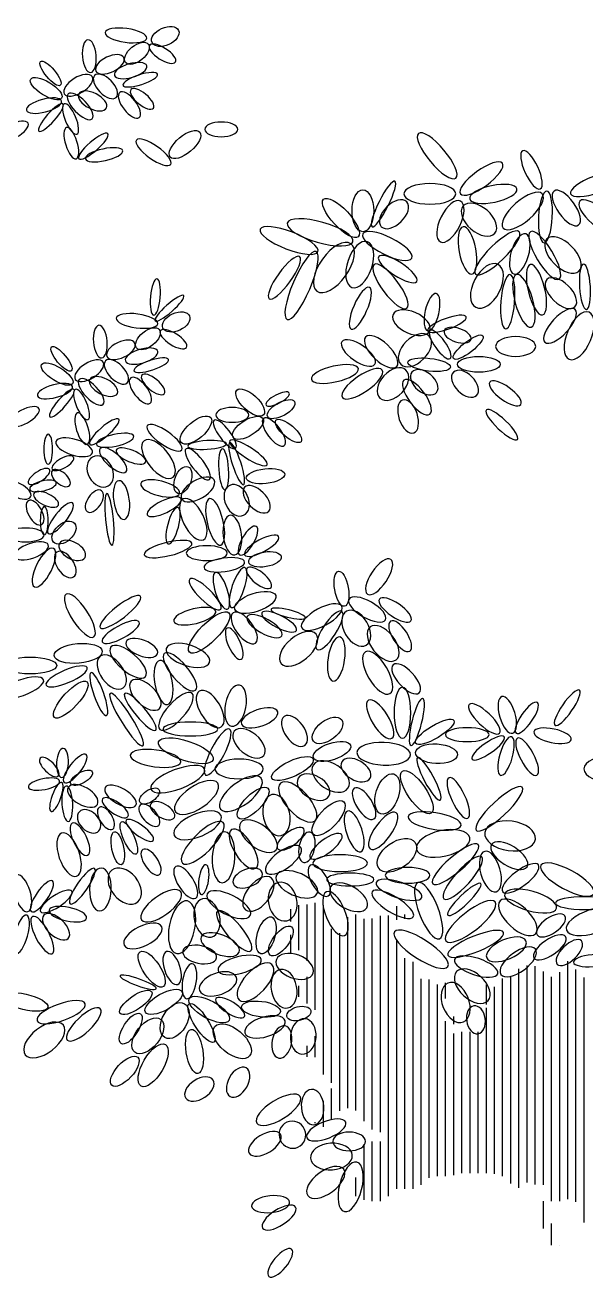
# Model space of a CAD drawing. Header units: millimetres. Extents: x 485872 to 486142, y -52344 to -52207.
# Drawn here: x 486127.599 to 486128.889, y -52337.074 to -52334.19 of the extents above; entities that cross this region are included whole.
import ezdxf

# ---------------------------------------------------------------- set-up
doc = ezdxf.new("R2010")
doc.units = ezdxf.units.MM
doc.header["$LTSCALE"] = 15

# ---------------------------------------------------------------- blocks, each defined once
blk = doc.blocks.new('m4')
at = {"color": 116}
for p, q in [((1152959.275128423, 193826.0937517751), (1152959.275128423, 193828.4165380252)), ((1152960.837628423, 193820.567161775), (1152960.837628423, 193829.1717480252)), ((1152962.400128423, 193818.5246742751), (1152962.400128423, 193829.3240230251)), ((1152963.962628423, 193809.109369275), (1152963.962628423, 193829.6644817751)), ((1152965.525128423, 193796.711334275), (1152965.525128423, 193829.2179405251)), ((1152979.587628423, 193826.4158455252), (1152979.587628423, 193829.0008467751)), ((1152970.212628423, 193790.2597405251), (1152970.212628423, 193826.8848680251)), ((1152971.775128423, 193789.859359275), (1152971.775128423, 193827.3926942751)), ((1152973.337628423, 193787.8011817751), (1152973.337628423, 193826.6106155251)), ((1152981.150128423, 193826.6106155251), (1152981.150128423, 193827.4383467751)), ((1152959.275128423, 193820.0463292751), (1152959.275128423, 193823.5156342751)), ((1152967.087628423, 193795.1488342751), (1152967.087628423, 193824.6455692752)), ((1152968.650128423, 193789.8058905252), (1152968.650128423, 193823.8295030251)), ((1152960.837628423, 193811.6323955252), (1152960.837628423, 193813.7557542752)), ((1152962.400128423, 193810.366359275), (1152962.400128423, 193815.4605230251)), ((1152987.400128423, 193808.5648917751), (1152987.400128423, 193813.9691580251)), ((1152988.962628423, 193811.3223392751), (1152988.962628423, 193814.332210525)), ((1152996.775128423, 193810.133468025), (1152996.775128423, 193813.9691580251)), ((1152990.525128423, 193806.3840280251), (1152990.525128423, 193807.829785525)), ((1152963.962628423, 193800.0797567751), (1152963.962628423, 193804.102575525)), ((1152962.400128423, 193800.123750525), (1152962.400128423, 193802.2170905252)), ((1152967.087628423, 193788.2433905252), (1152967.087628423, 193794.0417067752)), ((1152963.962628423, 193787.4382980252), (1152963.962628423, 193787.6142767751))]:
    blk.add_line(p, q, dxfattribs=at)
at = {"color": 99}
for p, q in [((1152974.900128423, 193786.229691775), (1152974.900128423, 193826.6592692751)), ((1152976.462628423, 193785.7088580251), (1152976.462628423, 193827.1801017751)), ((1152978.025128423, 193773.4096292751), (1152978.025128423, 193827.212590525)), ((1152979.587628423, 193774.8408342752), (1152979.587628423, 193822.379130525)), ((1152981.150128423, 193774.8408342752), (1152981.150128423, 193819.010708025)), ((1152982.712628423, 193774.8408342752), (1152982.712628423, 193818.3393705251)), ((1153012.400128423, 193772.8148142751), (1153012.400128423, 193818.4613930251)), ((1153001.462628423, 193775.8231892751), (1153001.462628423, 193815.5054980251)), ((1153003.025128423, 193775.0487692751), (1153003.025128423, 193816.9790280251)), ((1153004.587628423, 193776.0209592751), (1153004.587628423, 193817.652475525)), ((1153006.150128423, 193775.6745667751), (1153006.150128423, 193817.518801775)), ((1153007.712628423, 193775.592930525), (1153007.712628423, 193816.4771355251)), ((1153010.837628423, 193772.4329380252), (1153010.837628423, 193816.3420617751)), ((1153013.962628423, 193772.3528017751), (1153013.962628423, 193816.8988930251)), ((1152984.275128423, 193775.5778542751), (1152984.275128423, 193815.0624780252)), ((1152985.837628423, 193776.9300567751), (1152985.837628423, 193814.9251830251)), ((1152998.337628423, 193777.6735955251), (1152998.337628423, 193813.532353025)), ((1152999.900128423, 193777.282970525), (1152999.900128423, 193815.1731055252)), ((1153009.275128423, 193772.4329380252), (1153009.275128423, 193815.4354692752)), ((1153015.525128423, 193768.3824055251), (1153015.525128423, 193815.3363930251)), ((1152987.400128423, 193777.248731775), (1152987.400128423, 193808.546889275)), ((1152996.775128423, 193777.8507055251), (1152996.775128423, 193809.5032517751)), ((1152988.962628423, 193777.248731775), (1152988.962628423, 193806.9843892751)), ((1152990.525128423, 193777.4291330252), (1152990.525128423, 193804.5781055251)), ((1152992.087628423, 193777.8197580252), (1152992.087628423, 193804.9395442751)), ((1152993.650128423, 193777.8507055251), (1152993.650128423, 193804.9395442751)), ((1152995.212628423, 193777.8507055251), (1152995.212628423, 193804.9395442751)), ((1152965.525128423, 193786.6808905252), (1152965.525128423, 193791.6979567752)), ((1152973.337628423, 193772.7044605251), (1152973.337628423, 193783.3982680251)), ((1152974.900128423, 193772.4329380252), (1152974.900128423, 193783.8704480251)), ((1152976.462628423, 193772.4329380252), (1152976.462628423, 193783.8704480251)), ((1152971.775128423, 193773.415675525), (1152971.775128423, 193776.993989275)), ((1153007.712628423, 193767.240353025), (1153007.712628423, 193772.4344242752)), ((1153009.275128423, 193764.005299275), (1153009.275128423, 193768.1958042751)), ((1153010.837628423, 193764.005299275), (1153010.837628423, 193764.040291775))]:
    blk.add_line(p, q, dxfattribs=at)
at = {"color": 116, "extrusion": (0, 0, -1)}
for centre, major_axis, ratio in [((1152927.67641263, 193995.9184446925), (-3.979356312909344, 0.5379032069454726), 0.3291179381132687), ((1152920.641564359, 193991.9468637277), (-0.2632608341796026, 3.131555992076872), 0.4205395323788733), ((1152924.591767339, 193990.3745508176), (2.67508839570597, 1.285691831967609), 0.5088881732001505), ((1152928.558366459, 193989.1742908963), (3.100200015656264, 0.9060856607074078), 0.409173638533688), ((1152918.518932503, 193986.3640111986), (2.673374810298922, 1.65197346286497), 0.4806165692118639), ((1152930.42379891, 193987.4308518203), (3.321371216448596, 1.077506584641565), 0.2703469425186978), ((1152917.196513876, 193975.2686145035), (-0.9257138171864951, 3.003165517804808), 0.3604624955382141), ((1152921.400924438, 193974.6642001013), (2.772770494915828, 2.398751115627869), 0.2574732604204292), ((1152923.476487298, 193973.0404826941), (3.583515854964813, 0.7750337084264385), 0.308967865443039), ((1152995.834468887, 193968.4802918324), (4.020202963883753, 2.931965057374463), 0.3225189486426288), ((1153005.4333067, 193970.1505575444), (-1.685242972555002, 3.644800769403579), 0.3291179381132392), ((1153017.853283366, 193967.3540058781), (4.916574942981311, 1.805679103068358), 0.3063930038662146), ((1152998.114047422, 193965.5360561387), (4.529037748735043, 0.9451593635445831), 0.3468599752755983), ((1152964.898434887, 193958.1684493209), (-6.299314785559438, 1.784095045728851), 0.3027884666394665), ((1152958.960510812, 193956.6176277121), (-5.533708860681752, 2.148132186875165), 0.2862495792416417), ((1153015.684593354, 193947.7458978712), (-0.2876750690990649, 4.355234846174683), 0.2379051673174602), ((1152933.306614764, 193945.7747744632), (0.3063363417764407, 3.478316437995285), 0.2703469425221157), ((1152936.002653249, 193943.6277403846), (2.749412325848435, 2.425488609619957), 0.2059784200762149), ((1152929.77981211, 193941.1930524821), (-3.979356312909344, 0.5379032069454726), 0.3291179381132687), ((1152922.744963839, 193937.2214715172), (-0.2632608341796026, 3.131555992076872), 0.4205395323788733), ((1152926.695166819, 193935.6491586072), (2.67508839570597, 1.285691831967609), 0.5088881732001505), ((1152930.661765938, 193934.4488986859), (3.100200015656264, 0.9060856607074078), 0.409173638533688), ((1152920.622331983, 193931.6386189879), (2.673374810298922, 1.65197346286497), 0.4806165692118639), ((1152932.527198389, 193932.7054596096), (3.321371216448596, 1.077506584641565), 0.2703469425186978), ((1152956.761300069, 193926.2189459565), (2.227514146736219, 1.156226681403481), 0.3291179098096819), ((1152919.299913355, 193920.5432222929), (-0.9257138171864951, 3.003165517804808), 0.3604624955382141), ((1152923.504323918, 193919.9388078907), (2.772770494915828, 2.398751115627869), 0.2574732604204292), ((1152912.763207173, 193916.5910556195), (-5.2086e-12, 2.880718844320654), 0.29492377777023), ((1152917.734500457, 193916.9810562011), (-3.502980465862218, 1.082308176084483), 0.4119570754808967), ((1152925.579886778, 193918.3150904835), (3.583515854964813, 0.7750337084264385), 0.308967865443039), ((1152943.217425529, 193917.4206025492), (3.70333960597806, 0.2224857740980712), 0.2226385680397475), ((1152991.410413316, 193849.7520956584), (-1.795150107108316, 3.88250513336176), 0.3089678629814154), ((1152999.237846165, 193847.6706198803), (4.38802024214423, 4.126216855250804), 0.2507565038124098), ((1152971.442537624, 193843.3414923675), (-1.272992048537811, 3.900359342348337), 0.3681318380923397), ((1152976.994050965, 193843.4534139931), (2.507777542496226, 3.465178468039318), 0.3751751181239458), ((1152986.856819989, 193845.3264871827), (-5.0839271840985, 0.8246541576330916), 0.3115860873611409), ((1152962.367453621, 193840.3066049769), (0.6137839480035212, 2.903854451786917), 0.5088881731898943), ((1152966.023358715, 193840.4730105563), (3.00487279219193, 2.249606281205157), 0.3520796512131854), ((1152957.872350304, 193837.8872272367), (3.328136881146057, 2.399336711563992), 0.4141482915485029)]:
    blk.add_ellipse(centre, major_axis=major_axis, ratio=ratio, dxfattribs=at)
at = {"color": 116}
for centre, major_axis, ratio in [((1152935.209918802, 193995.7174485057), (2.542296109003995, 1.157560769949608), 0.6082804111403238), ((1152929.777919381, 193992.4897721453), (2.16956418746947, 1.759604409620451), 0.5406937331361633), ((1152913.196976265, 193988.6420506433), (-1.889690177984519, 2.288705407656319), 0.3180552172552551), ((1152912.369214064, 193985.7269086039), (-2.970416129722542, 1.835525868265088), 0.3784856207012742), ((1152938.985137424, 193974.9954368659), (2.839268481267597, 2.388049130215624), 0.4452771360984603), ((1152968.890618645, 193960.930892343), (-3.318984777934971, 3.589108068038952), 0.3475887603544845), ((1152937.313318282, 193940.992056295), (2.542296109003995, 1.157560769949608), 0.6082804111403238), ((1152931.88131886, 193937.7643799348), (2.16956418746947, 1.759604409620451), 0.5406937331361633), ((1152915.300375745, 193933.9166584327), (-1.889690177984519, 2.288705407656319), 0.3180552172552551), ((1152914.472613543, 193931.0015163934), (-2.970416129722542, 1.835525868265088), 0.3784856207012742), ((1152995.326745335, 193932.8721880251), (4.102841912001166, 1.0397e-12), 0.3681318380946906), ((1152951.488719426, 193925.5450436849), (-2.57076024678172, 2.362989409789524), 0.4393135962622521), ((1152957.421284213, 193924.278337), (2.571293290590199, 1.438222724878709), 0.4405652581694392), ((1152941.088536904, 193920.2700446553), (2.839268481267597, 2.388049130215624), 0.4452771360984603), ((1152951.081264781, 193920.6956965157), (2.871562608050851, 1.787883490553695), 0.4534850387470236), ((1152932.18676863, 193850.1250736265), (1.800558957621684, 1.233164351328286), 0.5190659993035595), ((1152979.626095842, 193838.7605444734), (3.495559919498477, 2.465252698309888), 0.5958665064445067)]:
    blk.add_ellipse(centre, major_axis=major_axis, ratio=ratio, dxfattribs=at)
at = {"color": 116, "extrusion": (0, 0, -1)}
for centre, major_axis, ratio, start_param, end_param in [((1152934.665980941, 193992.41978357), (-2.504285747523021, 1.593001665616091), 0.3816662025658617, 3.141592653582723, 9.424777960762306), ((1152923.743847374, 193986.1510959989), (-2.080132181394509, 2.117109236668976), 0.5088881731874775, 3.14159265358162, 9.424777960761206), ((1152911.961051507, 193982.4623883706), (3.378578685745611, 0.8818918649428727), 0.3514508275976067, 3.14159265359726, 9.424777960776845), ((1152918.90385641, 193982.3211229249), (-2.299408716464223, 2.390914810866764), 0.3984059476092962, 3.14159265358397, 9.424777960763556), ((1152921.271463962, 193983.3622179116), (-2.643310018526672, 1.349819824094427), 0.5088881732030824, 3.141592653593593, 9.424777960773179), ((1152928.344295666, 193982.5727091537), (-1.874276723015516, 2.412879831872464), 0.4325550256130025, 3.141592653587577, 9.424777960767162), ((1152930.770684141, 193983.7498096921), (-2.150476447751944, 1.782881793444889), 0.405520377071003, 3.141592653586888, 9.424777960766475), ((1152913.284788859, 193980.1767650027), (2.307805084194991, 2.620412732953952), 0.243312149441614, 3.141592653588419, 9.424777960768004), ((1152917.05661504, 193979.8973002727), (-1.211057347234337, 2.89987746297548), 0.3304238398674922, 3.14159265360091, 9.424777960780496), ((1152906.047884954, 193977.5680265413), (2.841178989321496, 1.536207444434946), 0.4091736385311441, 3.141592653590008, 9.424777960769594), ((1152945.945817062, 193977.9074464856), (3.164425630689948, 1.0176e-12), 0.447470521139498, 3.141592653590511, 9.424777960770095), ((1152932.958024879, 193973.5217848402), (-3.294342186220275, 2.334025395430388), 0.321493569301288, 3.141592653582761, 9.424777960762349), ((1153003.754093553, 193962.2708817317), (3.743902370056518, 3.277445043369343), 0.3984059130779245, 3.14159265359309, 9.424777960772674), ((1153008.107713208, 193961.1272841625), (0.2756539648302371, 4.968145112593883), 0.2656039420499694, 3.141592653583312, 9.4247779607629), ((1153012.123747132, 193962.8386772127), (-2.349081209352649, 3.256752062486189), 0.4231515733159076, 3.141592653590678, 9.424777960770264), ((1153018.168165191, 193961.1099057378), (-3.460713018083603, 3.070663537195724), 0.3672635909591111, 3.14159265358229, 9.424777960761876), ((1152995.363672852, 193960.6036275114), (-3.04348067928303, 2.619511763700599), 0.5877105423729617, 3.141592653589373, 9.42477796076896), ((1152998.87396299, 193954.2259595517), (4.197172932656033, 4.073254723358386), 0.2743817722446911, 3.141592653591417, 9.424777960771001), ((1153003.194058757, 193954.0391226948), (1.141894665446946, 3.849765330188238), 0.4231515733180859, 3.141592653595208, 9.424777960774792), ((1153007.97409205, 193953.7409773572), (-2.752767377558145, 4.558236917879764), 0.3013701360007166, 3.141592653586901, 9.424777960766487), ((1153011.452977914, 193953.828505011), (-3.069610741297207, 3.102953014045604), 0.5406936339386363, 3.141592653595422, 9.424777960775009), ((1152967.556151157, 193951.4384762565), (3.262153516093706, 4.535551768566331), 0.4900035717183955, 3.141592653586766, 9.42477796076635), ((1152958.047376941, 193949.4725900704), (2.905355231310217, 4.039475454728619), 0.265603942043129, 3.141592653591986, 9.424777960771573), ((1152961.339152124, 193947.9661956523), (2.77562254847439, 6.503299872890552), 0.240308276668276, 3.141592653591625, 9.42477796077121), ((1152996.888689932, 193947.9030054659), (2.135032240543247, 4.104527559166988), 0.5712990021777543, 3.14159265359214, 9.424777960771726), ((1153000.880575779, 193944.8718550443), (0.4198163940170688, 5.220817980738153), 0.2523237471342053, 3.141592653586505, 9.424777960766091), ((1153003.965370086, 193945.045620716), (-1.400160413566025, 5.047052309020657), 0.3244161992313555, 3.141592653593956, 9.424777960773543), ((1153006.392565255, 193947.1715588245), (-1.171240581782397, 4.835974200560267), 0.3225189486402167, 3.141592653587969, 9.424777960767555), ((1153011.077074925, 193946.5210648625), (-2.693707752023323, 2.614178162446486), 0.5281194768188693, 3.141592653589789, 9.424777960769376), ((1153010.917968285, 193940.2501937822), (2.904111387897303, 3.140469242788051), 0.3972443376071048, 3.141592653588493, 9.424777960768079), ((1153014.576935395, 193938.339943636), (1.901260528121696, 4.503616889123856), 0.4827621867883578, 3.141592653585885, 9.424777960765471), ((1152936.76938042, 193937.6943913596), (-2.504285747523021, 1.593001665616091), 0.3816662025658617, 3.141592653582723, 9.424777960762306), ((1153002.400800632, 193936.2915805252), (-3.840958459146349, 3.844100000000001e-12), 0.4915396046076185, 3.141592653587756, 9.424777960767342), ((1152925.847246854, 193931.4257037885), (-2.080132181394509, 2.117109236668976), 0.5088881731874775, 3.14159265358162, 9.424777960761206), ((1152932.874083621, 193929.0244174817), (-2.150476447751944, 1.782881793444889), 0.405520377071003, 3.141592653586888, 9.424777960766475), ((1152967.74046974, 193931.0245168616), (4.511179932571007, 1.027017413600216), 0.3264565460350841, 3.141592653590948, 9.424777960770532), ((1152914.064450987, 193927.7369961602), (3.378578685745611, 0.8818918649428727), 0.3514508275976067, 3.14159265359726, 9.424777960776845), ((1152921.007255889, 193927.5957307142), (-2.299408716464223, 2.390914810866764), 0.3984059476092962, 3.14159265358397, 9.424777960763556), ((1152923.374863441, 193928.636825701), (-2.643310018526672, 1.349819824094427), 0.5088881732030824, 3.141592653593593, 9.424777960773179), ((1152930.447695146, 193927.8473169432), (-1.874276723015516, 2.412879831872464), 0.4325550256130025, 3.141592653587577, 9.424777960767162), ((1152915.388188339, 193925.451372792), (2.307805084194991, 2.620412732953952), 0.243312149441614, 3.141592653588419, 9.424777960768004), ((1152919.16001452, 193925.171908062), (-1.211057347234337, 2.89987746297548), 0.3304238398674922, 3.14159265360091, 9.424777960780496), ((1152908.151284433, 193922.8426343306), (2.841178989321496, 1.536207444434946), 0.4091736385311441, 3.141592653590008, 9.424777960769594), ((1152948.049216542, 193923.1820542751), (3.164425630689948, 1.0176e-12), 0.447470521139498, 3.141592653590511, 9.424777960770095), ((1152935.061424359, 193918.7963926297), (-3.294342186220275, 2.334025395430388), 0.321493569301288, 3.141592653582761, 9.424777960762349), ((1152946.626808203, 193919.4681663422), (-2.053454780586495, 2.688070432972069), 0.3139511218079892, 3.141592653593098, 9.424777960772685), ((1152956.046694331, 193919.8968165772), (-1.987214658502568, 2.60135894785813), 0.3965087439598358, 3.141592653588457, 9.424777960768044), ((1152933.921562623, 193914.7241471262), (-2.786889200090643, 3.499788398812232), 0.4747555271106518, 3.141592653591444, 9.42477796077103), ((1152951.147283424, 193915.9076103981), (-3.56999000089035, 2.316325126921018), 0.2495508623199218, 3.141592653594508, 9.424777960774092), ((1152949.719081826, 193850.5785731672), (3.897712846644419, 2.950456107974627), 0.4441412330381799, 3.141592653586023, 9.424777960765608), ((1152963.64677804, 193851.8244303377), (-2.947009617352049, 1.704598937441971), 0.6377412461612629, 3.141592653591698, 9.424777960771284), ((1152911.957533047, 193852.4057437633), (2.997910375830125, 0.589436761731423), 0.3398645823124273, 3.141592653591872, 9.424777960771458), ((1152914.324985216, 193849.9307159971), (1.009903206721998, 2.790913277987265), 0.2862495792609679, 3.1415926535817, 9.424777960761286), ((1152916.416697928, 193848.6389367269), (-0.1964382552465243, 3.398813798154174), 0.3050066278568006, 3.141592653589428, 9.424777960769013), ((1152919.394496809, 193850.1451352627), (-2.794792136332323, 1.619064012347558), 0.5260803160609842, 3.141592653583726, 9.424777960763313), ((1152926.624743487, 193850.0510782249), (-2.942063814722209, 1.713121050159455), 0.4436460732566179, 3.141592653582717, 9.424777960762302), ((1152941.211947378, 193849.8443913489), (4.057054794650604, 2.727207926298406), 0.4441412330368542, 3.141592653587759, 9.424777960767344), ((1152960.603748201, 193848.9824912071), (-3.318984777932894, 3.589108068040873), 0.4441412330361734, 3.14159265359251, 9.424777960772095), ((1152973.328269464, 193848.6701396367), (-1.877556040661085, 2.944029638352268), 0.4325549597805178, 3.141592653592598, 9.424777960772184), ((1152925.618653781, 193847.8887124339), (-2.441900358665214, 1.687075591229362), 0.3816662025599008, 3.141592653588082, 9.424777960767669), ((1152934.678494501, 193847.3099789842), (-2.268577327827001, 1.308379040978334), 0.5046474111566212, 3.141592653588134, 9.42477796076772), ((1152956.528754408, 193846.4671157235), (-0.8882534851838519, 3.916072301560452), 0.6347273599877072, 3.141592653594257, 9.424777960773843), ((1152920.612184548, 193845.2725839409), (-1.862291125738223, 1.841241584078261), 0.6848786764404905, 3.141592653590684, 9.42477796077027), ((1152923.840624066, 193845.8622826373), (-1.296279392808892, 2.072196637794273), 0.5020725754193613, 3.141592653582615, 9.424777960762201), ((1152932.1642374, 193846.4220701291), (-1.778027726945259, 1.922736646003241), 0.5046474111400717, 3.141592653590207, 9.424777960769793), ((1152941.404002646, 193844.5007923301), (4.497408276702295, 1.915900695006919), 0.4441412330339092, 3.141592653591718, 9.424777960771305), ((1152918.840250524, 193841.8602520999), (-1.481655851189649, 3.065162175370765), 0.3881903457731046, 3.14159265359084, 9.424777960770427), ((1152930.315682954, 193843.5368089967), (-2.58558828081831, 1.935707778421184), 0.3214934968299314, 3.141592653591388, 9.424777960770975), ((1152942.388590135, 193841.1636627387), (3.89226578811323, 3.885274036506221), 0.343297550587468, 3.141592653588964, 9.42477796076855), ((1152953.07553419, 193842.4270620503), (-3.379672017319967, 2.621874724842697), 0.5075900318093348, 3.141592653587385, 9.42477796076697), ((1152959.255664108, 193841.9243998552), (2.498005564783682, 1.906808169843948), 0.4205395323794189, 3.141592653584333, 9.424777960763919), ((1153001.338522641, 193842.4792380281), (-4.844434218335714, 0.6548387470607797), 0.5793146594300831, 3.141592653589924, 9.42477796076951), ((1152916.764929944, 193838.8867442944), (-1.430041521772838, 4.123809980651899), 0.4541826999643324, 3.141592653587713, 9.4247779607673), ((1152946.383973534, 193838.3901756073), (0.2763273887252677, 4.880676167747648), 0.4441412330360915, 3.141592653587942, 9.424777960767528), ((1152950.232508044, 193839.9762122514), (-2.307389621308648, 3.704967023702387), 0.4109272329431608, 3.14159265358652, 9.424777960766107), ((1152988.470411366, 193841.0478995251), (5.114598306700554, 1.128747249986937), 0.4686012682058858, 3.141592653588585, 9.424777960768171), ((1152990.855962379, 193837.0581124645), (4.373308543564558, 3.750776810625291), 0.2621545250056063, 3.141592653592241, 9.424777960771827), ((1153001.168980437, 193838.6885119953), (-3.41007576400678, 2.120377279780111), 0.4701683909214161, 3.1415926535885, 9.424777960768086)]:
    blk.add_ellipse(centre, major_axis=major_axis, ratio=ratio, start_param=start_param, end_param=end_param, dxfattribs=at)
at = {"color": 60, "extrusion": (0, 0, -1)}
for centre, major_axis, ratio in [((1152987.347439145, 193972.8452887731), (-3.581454277704434, 4.287896997942789), 0.3041401586022104), ((1152977.060911943, 193963.6245364544), (2.195193519762014, 4.367892179344903), 0.19310494531537), ((1152985.953106956, 193965.548326775), (-4.975786467311992, 6.586300000000001e-12), 0.3984059130815047), ((1152979.067980807, 193961.6395501382), (2.431518634484329, 2.382905863162183), 0.5822855186748558), ((1152986.35805355, 193942.8727980873), (0.8258263772220409, 3.572152562126898), 0.3604624704581727), ((1152982.400721711, 193940.8582654917), (-3.510951712123262, 1.55761996651649), 0.5406935426289047), ((1152989.227725699, 193940.6327339507), (3.695498525944353, 1.332088425575003), 0.2643390864023805), ((1152976.60740204, 193935.2817542958), (-2.980186383043297, 2.819893770629466), 0.4371566234358319), ((1152983.074324845, 193935.5762249664), (2.727846422498707, 2.704036941274842), 0.6144245619395416), ((1152987.914072599, 193936.6724955228), (-1.918533323949386, 2.706101247760842), 0.3130331702500129), ((1152972.244708293, 193935.0425573616), (-3.168983879425181, 2.17036933648349), 0.4178085853283161)]:
    blk.add_ellipse(centre, major_axis=major_axis, ratio=ratio, dxfattribs=at)
at = {"color": 60}
for centre, major_axis, ratio in [((1152973.094974673, 193962.3147611276), (-4.352600000000001e-12, 4.015546852486295), 0.5171852085556323), ((1152993.292077295, 193936.161271894), (2.827063872363604, 2.194877618950402), 0.2901282360395308)]:
    blk.add_ellipse(centre, major_axis=major_axis, ratio=ratio, dxfattribs=at)
at = {"color": 60, "extrusion": (0, 0, -1)}
for centre, major_axis, ratio, start_param, end_param in [((1152989.889718464, 193960.2630516183), (1.924547458604115, 3.917517656725095), 0.4541826999569752, 3.141592653588784, 9.424777960768369), ((1152977.783842635, 193955.5548564424), (-4.688867961912705, 2.334031582705643), 0.3244161992329355, 3.141592653586638, 9.424777960766225), ((1152993.161602948, 193954.7071896858), (-0.84141077560674, 4.54945458922163), 0.3468599752697792, 3.141592653589582, 9.424777960769168), ((1152972.492208484, 193952.0036063488), (1.488138689026295, 4.380747926397241), 0.5100883415098317, 3.141592653586641, 9.424777960766226), ((1152978.388460255, 193947.8179183387), (-3.143296831910926, 4.1896146863272), 0.3063930038653532, 3.141592653588041, 9.424777960767626), ((1152979.785239544, 193951.1258616467), (-3.654703621543512, 2.386203878416007), 0.3027884666359033, 3.14159265359753, 9.424777960777115), ((1152972.614703827, 193943.630023812), (1.745088345334399, 4.000686713178033), 0.3027884666411285, 3.141592653590129, 9.424777960769715), ((1152991.263763525, 193938.4516233294), (-2.569493852622421, 0.8490221957946756), 0.4883685194982682, 3.14159265358388, 9.424777960763466), ((1152972.993638124, 193929.1551793735), (3.8113527988165, 2.622803651624754), 0.3468599752758614, 3.141592653594448, 9.424777960774033), ((1152978.869093589, 193929.0861519742), (2.489238583507299, 2.691831050994535), 0.6436829157097865, 3.14159265359035, 9.424777960769935), ((1152984.861979073, 193929.4336953571), (-2.365311900248132, 1.93396016811217), 0.6179356298344917, 3.141592653580485, 9.424777960760071), ((1152992.689165563, 193929.1474986717), (-2.224152140597521, 2.220156853500292), 0.600770642845537, 3.141592653588331, 9.424777960767916), ((1152983.454398949, 193926.5912499839), (-2.475511776743267, 3.271873041243254), 0.3911399597008357, 3.141592653588118, 9.424777960767704), ((1153000.395586805, 193927.3087074966), (-2.974079632076657, 2.144088028506647), 0.3604624704655672, 3.141592653594562, 9.424777960774147), ((1152981.783213091, 193922.889219087), (-1.057289667847782, 3.144183938108336), 0.5406938231796657, 3.141592653588756, 9.42477796076834), ((1152999.761249886, 193921.2901817622), (-2.972151463277386, 2.828361262999361), 0.2530905992725304, 3.141592653590985, 9.424777960770571)]:
    blk.add_ellipse(centre, major_axis=major_axis, ratio=ratio, start_param=start_param, end_param=end_param, dxfattribs=at)
at = {"color": 60}
blk.add_ellipse((1152985.812364422, 193932.8018383915), major_axis=(-4.074587248834165, 0.4806771335457969), ratio=0.2991070527261339, start_param=3.141592653583556, end_param=9.424777960763143, dxfattribs=at)
at = {"color": 116}
for centre, major_axis, ratio, start_param, end_param in [((1152958.837680811, 193920.1015991826), (-2.406668638384334, 2.054637592621192), 0.3728921918263941, 3.141592653590493, 9.42477796077008), ((1152977.803102121, 193850.5292584828), (1.236512551707205, 3.820425792270794), 0.5406937247945911, 3.141592653593774, 9.42477796077336), ((1152952.048069611, 193848.7688819156), (2.833541311994913, 2.845287359528726), 0.3996430571079749, 3.141592653585049, 9.424777960764636), ((1152966.522894535, 193845.8749625323), (2.904111387894667, 3.140469242790489), 0.4193135571300206, 3.141592653589022, 9.424777960768608), ((1152928.225933057, 193842.0872490023), (-1.381210883929706, 3.111716522649866), 0.3050066278490877, 3.141592653590293, 9.424777960769879), ((1152926.095959863, 193840.1187653722), (-0.6425364400484297, 3.165340153029838), 0.3507202997666546, 3.141592653584021, 9.424777960763606)]:
    blk.add_ellipse(centre, major_axis=major_axis, ratio=ratio, start_param=start_param, end_param=end_param, dxfattribs=at)
at = {"color": 99, "extrusion": (0, 0, -1)}
for centre, major_axis, ratio, start_param, end_param in [((1152925.232510548, 193914.5132765808), (-2.477249625073826, 2.206125194355572), 0.3984059476114713, 3.141592653590215, 9.424777960769802), ((1152928.618570559, 193915.2888106041), (-2.827748386628613, 1.157039921041794), 0.3707614908766452, 3.141592653587643, 9.424777960767226), ((1152941.450057641, 193913.7370010802), (-2.252176717669944, 2.948206944796528), 0.3180550639795078, 3.141592653582506, 9.424777960762093), ((1152946.404391238, 193912.764919688), (-0.2500165653034033, 3.9202883369901), 0.240308380160877, 3.141592653601098, 9.424777960780684), ((1152948.897684009, 193913.8364103511), (-1.320390586057964, 4.045585173960509), 0.1940951827133218, 3.141592653590597, 9.424777960770182), ((1152922.751630592, 193912.3243150578), (-1.514149668906461, 2.753779217407729), 0.7509633722331426, 3.141592653593239, 9.424777960772824), ((1152915.187960292, 193911.0695303772), (-1.66586311866492, 1.409825147879142), 0.5190659992785159, 3.141592653593857, 9.424777960773444), ((1152906.90501622, 193908.7504649289), (-2.489600297419634, 1.266928096288366), 0.4731070550966316, 3.141592653595067, 9.424777960774652), ((1152926.812483847, 193906.8464307206), (-0.5157354243972251, 3.71806480443664), 0.4023767114055265, 3.141592653595107, 9.424777960774694), ((1152941.471803559, 193908.8718299765), (3.101549863927424, 1.829441798602414), 0.4915395591910452, 3.141592653598618, 9.424777960778203), ((1152948.905338208, 193906.8031926885), (-1.328044784883621, 2.872261586541342), 0.70849508270152, 3.141592653589263, 9.424777960768848), ((1152952.733083357, 193907.0139862572), (-2.309952434471656, 2.319528017750536), 0.5406935021525187, 3.141592653589114, 9.424777960768699), ((1152910.239327459, 193904.4448102296), (-1.270571536325894, 2.289966545357379), 0.5046474111363382, 3.141592653586282, 9.424777960765867), ((1152912.347878717, 193906.9825615623), (-2.367269044730858, 1.119971462849251), 0.4325549708962448, 3.141592653596855, 9.424777960776442), ((1152921.615244374, 193906.6411671887), (1.392980298351801, 2.008468336359804), 0.5406937056978222, 3.141592653589214, 9.4247779607688), ((1152924.502147216, 193903.1501537337), (-0.4820687937300315, 4.952379291437476), 0.1517735820900568, 3.141592653582676, 9.424777960762263), ((1152934.997679943, 193905.5637695877), (3.251588479707103, 1.547139687408588), 0.3276931193081962, 3.141592653596167, 9.424777960775753), ((1152936.697027168, 193901.9197798408), (0.9198325043095368, 3.481433184362047), 0.2949237355113015, 3.141592653587442, 9.424777960767027), ((1152908.425242167, 193900.1695430252), (3.579075006295169, 8.76e-14), 0.3692542062369437, 3.141592653589859, 9.424777960769445), ((1152909.549715207, 193897.1304087672), (3.213491966062166, 1.12427425795792), 0.4159180827835346, 3.141592653585686, 9.424777960765272), ((1152911.946281481, 193893.8980835524), (1.828779441923043, 3.672720722870477), 0.3681318380885004, 3.141592653587042, 9.424777960766626), ((1152916.024295024, 193894.5027240144), (-1.616825350964694, 2.384201510839334), 0.5570781137838196, 3.14159265358479, 9.424777960764377), ((1152917.370631621, 193897.1996225312), (-2.457235698009411, 1.328611743932288), 0.5744869177487676, 3.141592653594109, 9.424777960773696), ((1152935.74239659, 193897.4660936886), (4.562199333198898, 1.096334336434289), 0.2766340124937009, 3.141592653589493, 9.42477796076908), ((1152943.174734517, 193896.6817630251), (3.928252655816321, 1.9497e-12), 0.3604623506014693, 3.141592653591169, 9.424777960770754), ((1152946.530282058, 193894.445857076), (3.892848864361712, 0.5262096991698845), 0.3304239678084774, 3.141592653588237, 9.424777960767823), ((1152953.196871704, 193891.9333686828), (-2.299434531057515, 1.841910592429269), 0.400513791168472, 3.141592653593977, 9.424777960773563), ((1152973.93616556, 193885.8865432415), (-3.497305887207605, 1.973187283620123), 0.3996430571097076, 3.141592653592352, 9.424777960771939), ((1152979.282993535, 193885.7895300066), (-3.025976362273998, 2.070200518545432), 0.3604624704640769, 3.141592653589285, 9.424777960768871), ((1152940.857846563, 193884.5998832787), (4.031710609480316, 0.9688534965191086), 0.3414906755613288, 3.14159265359124, 9.424777960770825), ((1152950.362393653, 193882.340210378), (-2.15269148004334, 2.886587647176842), 0.4587704149802475, 3.141592653588406, 9.424777960767992), ((1152954.233802125, 193882.6843027402), (-3.336364952079232, 1.858616535028905), 0.3707613004972501, 3.141592653589045, 9.424777960768632), ((1152957.049777002, 193883.5441587988), (-3.30650107980739, 1.682639226404428), 0.3180550639792295, 3.141592653586608, 9.424777960766194), ((1152958.766235162, 193885.0989972397), (-3.283835489198333, 0.8116795354942162), 0.2093007478718981, 3.141592653595465, 9.424777960775051), ((1152965.208129528, 193884.4160168416), (3.839431394754622, 2.075956183501758), 0.389299400606591, 3.141592653593243, 9.424777960772829), ((1152966.689064588, 193881.8618978545), (2.3584963347997, 3.672645170707635), 0.3027884666314733, 3.141592653590326, 9.424777960769912), ((1152971.823456464, 193882.2917191287), (-1.890524291267439, 3.242823896400388), 0.6287135971724811, 3.141592653585123, 9.424777960764708), ((1152976.980603329, 193879.3785851377), (-2.494329906101991, 3.146892887499742), 0.5642020261407593, 3.141592653590078, 9.424777960769664), ((1152980.249096521, 193880.7564746417), (-1.841890598335691, 2.863208383342779), 0.4159180827904637, 3.141592653590853, 9.424777960770438), ((1152930.707354624, 193878.5060115458), (-3.019307451528549, 1.147176479248004), 0.4676269773107764, 3.141592653587014, 9.4247779607666), ((1152948.427051064, 193879.3264964302), (-1.324063890810714, 2.993817844822347), 0.3604624226079653, 3.141592653587022, 9.424777960766608), ((1152960.78063398, 193878.3409256528), (3.334140692584171, 2.816794872365408), 0.5406936339312998, 3.141592653586554, 9.42477796076614), ((1152968.016558626, 193876.3831030214), (0.6515572964440784, 4.227515003745993), 0.3751751181292935, 3.141592653590618, 9.424777960770204), ((1152928.093233316, 193875.8556038513), (-3.314264892838054, 2.840154173844506), 0.4109272329447068, 3.141592653590743, 9.424777960770328), ((1152938.008739619, 193873.9297029336), (-2.984754945918272, 3.535073841468518), 0.3468599752769265, 3.141592653592069, 9.424777960771655), ((1152939.557452443, 193877.0824557823), (-4.154021519937278, 1.339750992686645), 0.4541826999647989, 3.141592653593936, 9.42477796077352), ((1152975.93719463, 193873.7449276311), (-2.336292457342505, 3.993400393930489), 0.428474251638142, 3.141592653586312, 9.424777960765898), ((1152924.955963705, 193873.8768033175), (-2.200702782572108, 3.040870957649664), 0.5784165370135826, 3.141592653588258, 9.424777960767845), ((1152934.873827539, 193871.8832477789), (-0.7352141162249125, 4.213771496142352), 0.3972443376055741, 3.141592653591069, 9.424777960770655), ((1152981.402370756, 193872.5845344742), (-2.489238583519612, 2.69183105098315), 0.4377042603361458, 3.141592653599422, 9.424777960779007), ((1152907.525359755, 193870.8351713339), (4.352476167889789, 1.568904191202745), 0.3264565460248379, 3.141592653588462, 9.424777960768047), ((1152916.290395327, 193873.052850086), (3.935231845172869, 1.676412939101978), 0.2868986434579792, 3.141592653593628, 9.424777960773213), ((1152922.461554188, 193869.6646211768), (-1.477037015163646, 4.107211848302258), 0.2162775326438204, 3.141592653602063, 9.424777960781649), ((1152931.393608675, 193869.5163461126), (-2.693707752023323, 2.614178162446486), 0.5281194768188693, 3.141592653589789, 9.424777960769376), ((1152943.820336012, 193866.7886079045), (-2.09282133910795, 3.427056370636909), 0.4936769071826405, 3.141592653587065, 9.42477796076665), ((1152927.793720604, 193864.7685681944), (-3.141234680968728, 5.036769830672278), 0.1749302822880649, 3.141592653583963, 9.424777960763548), ((1152930.408211958, 193866.26048036), (-2.973128535152457, 3.544857665073071), 0.2244388404414903, 3.14159265358608, 9.424777960765665), ((1152937.264669003, 193866.3454090273), (3.071546920272782, 3.459928997749469), 0.367263590953021, 3.141592653587296, 9.424777960766882), ((1152940.031332253, 193862.966553025), (5.237669920246844, 6.923e-13), 0.2523237471309994, 3.141592653590317, 9.424777960769903), ((1152945.249506846, 193858.5522501331), (2.296166576480029, 4.414302891910512), 0.2656039420485088, 3.141592653591029, 9.424777960770616), ((1152951.260691597, 193860.2248393674), (-2.829646924349181, 2.331386157698759), 0.5664408905309731, 3.141592653588773, 9.42477796076836), ((1152993.104888564, 193861.885600525), (4.190136108671139, 1.3205e-12), 0.3154046709311159, 3.141592653590792, 9.424777960770378), ((1152997.122017278, 193859.3326750197), (3.082087394270005, 2.142598005344139), 0.2766339460013067, 3.141592653587175, 9.424777960766761), ((1153000.554821744, 193857.7779558549), (1.040580428456838, 3.697317170117349), 0.3195007093093903, 3.141592653589461, 9.424777960769047), ((1153004.60146921, 193857.6469787138), (-1.867730787278632, 3.554743061349702), 0.3291179381053051, 3.141592653586751, 9.424777960766338), ((1153009.482745035, 193861.6737882808), (-3.586964112344598, 0.7589147443004051), 0.3604624704587987, 3.141592653583499, 9.424777960763084), ((1152977.102329489, 193858.2333036337), (-5.145689816647013, 0.2196506414486531), 0.4215577855530091, 3.141592653589268, 9.424777960768852), ((1152966.926717321, 193853.8658302508), (-3.317868898833401, 2.261937774480067), 0.6112190586124525, 3.141592653592213, 9.424777960771797), ((1152971.76787755, 193855.1013945495), (-2.72031662733881, 1.573475975594127), 0.600770642842302, 3.141592653585382, 9.424777960764967), ((1152985.770721878, 193853.4135095035), (-2.17776595537204, 4.082014771732417), 0.2040354111956978, 3.141592653579166, 9.424777960758751), ((1153021.214739097, 193855.3071142751), (5.761436825952838, 4.427999999999998e-12), 0.4423857328681581, 3.14159265359153, 9.424777960771117), ((1152937.595894236, 193853.360383529), (5.143474186409741, 1.946730746110999), 0.3432975505867848, 3.141592653590868, 9.424777960770454)]:
    blk.add_ellipse(centre, major_axis=major_axis, ratio=ratio, start_param=start_param, end_param=end_param, dxfattribs=at)
for centre, major_axis, ratio in [((1152915.572896155, 193913.9145633406), (2.050798982066613, 1.16165656536894), 0.4005139082973744), ((1152911.003615635, 193911.3715293264), (2.034859712024156, 1.35413630123982), 0.3862098906286997), ((1152911.762631448, 193909.5572748929), (2.540911775580426, 0.6340868678575446), 0.3604625306663642), ((1152934.231862761, 193909.0784756414), (-3.701201911636788, 0.9417488664096896), 0.3707613004931209), ((1152940.587405515, 193903.160835144), (-1.930620408091568, 3.914528368896545), 0.4595896086084446), ((1152944.774354976, 193902.6782726322), (-1.063814697063497, 4.457783357030059), 0.3347151130860495), ((1152912.004317173, 193902.8756726133), (-7.8713e-12, 2.706129588135809), 0.279067543242179), ((1152915.105664339, 193903.3761614997), (2.34245716595065, 2.933067224627342), 0.3017825910097661), ((1152948.087363662, 193900.1336953482), (-0.4385422609717791, 3.793872323083879), 0.4634516256094767), ((1152951.066754541, 193899.0744845608), (1.59223611863853, 2.734661535683704), 0.3728921918215332), ((1152953.68664776, 193898.1043858632), (3.263516837341562, 1.764562838044876), 0.3180550639802768), ((1152976.214630429, 193892.153713614), (2.234283256083209, 3.336554338900431), 0.3996430571104891), ((1152945.966985557, 193889.4424928075), (-1.136001615902054, 3.531816032220191), 0.3180550639821909), ((1152949.180330247, 193890.0794191031), (1.286833074505308, 3.826803578004039), 0.2922668228917189), ((1152942.866683138, 193888.8026718144), (-2.971486535184356, 2.891995039219996), 0.2845756323241889), ((1152918.834019272, 193884.7143676241), (-2.656425400469981, 4.10374959898748), 0.3282781952584115), ((1152926.607975563, 193885.3976794388), (3.852714640190786, 3.008977663771689), 0.2510362877086848), ((1152926.666982381, 193881.5630674841), (3.532276458137777, 1.909879458969813), 0.3056094218773727), ((1152948.695068315, 193867.4546951963), (0.7699498919387447, 3.94103967112255), 0.4936769071744492), ((1152980.683875923, 193866.0769615457), (1.3932e-12, 4.888492270645656), 0.3282781952532399), ((1152976.415455485, 193864.82957738), (-2.244714187941256, 3.641108104973298), 0.3751751181284601), ((1152983.445894445, 193864.3102697298), (1.117756022316094, 4.489557954603426), 0.2040354111953529), ((1153000.79748538, 193865.671688354), (-1.050880542313415, 3.512536578827032), 0.4119570754879729), ((1153004.520495999, 193865.100123521), (2.039721326719857, 2.940971745879346), 0.3165036397813297), ((1153012.281411708, 193867.0350419918), (2.338217034701199, 3.371357716608156), 0.2530905992732531), ((1152953.293705099, 193865.1037759074), (3.471361676200766, 1.179792882368694), 0.4377042603424185), ((1152959.991189328, 193862.5949196086), (-1.973396594726896, 2.774207833377029), 0.5545575281825338), ((1152996.401954411, 193864.9190474274), (-2.916777762099171, 2.759895652283206), 0.329117938114562), ((1152915.496068505, 193856.4678291514), (0.1611800826647098, 2.788769876366354), 0.4055203770552577), ((1152933.341592955, 193857.3297092722), (-4.844434218336863, 0.6548387470522803), 0.3282781952517055), ((1152912.969703269, 193855.6765087544), (-1.732776403430423, 1.723898229382371), 0.4248306679345469), ((1152917.947527027, 193855.3960051428), (2.106712353660483, 2.674375867673304), 0.3327346182945785), ((1152949.369630855, 193855.3071142751), (-4.626608817787198, 2.5264e-12), 0.408070635897431)]:
    blk.add_ellipse(centre, major_axis=major_axis, ratio=ratio, dxfattribs=at)
at = {"color": 99}
for centre, major_axis, ratio in [((1152938.587602125, 193910.6861161598), (0.9707424518277328, 2.549389384750914), 0.5623214365681724), ((1152954.427848636, 193911.4420815844), (3.688512713110434, 0.3988710592049319), 0.3816659837692288), ((1152915.791575674, 193900.6064477112), (2.01651475120181, 1.804662186179689), 0.6279022910729277), ((1152954.335163806, 193895.4913858154), (3.121521633289074, 0.519319040258765), 0.4474705211289379), ((1152968.996041678, 193889.8505110617), (-0.5574454947982121, 3.358538036569072), 0.3881903457713314), ((1152952.457977353, 193887.2268005549), (3.932071430238222, 1.316123779635573), 0.4268633444577089), ((1152943.614437187, 193881.481484253), (3.784147514404795, 3.777349977819769), 0.3310368540749159), ((1152966.326612659, 193862.6917998149), (2.717764236625498, 2.05043428985724), 0.5545575281812645), ((1152986.888059843, 193862.4205805657), (3.674550170417124, 2.189541290566414), 0.2868986434561364), ((1152939.159727807, 193858.8044779736), (-5.2239031156481, 1.719279948535416), 0.3432975505926021), ((1152967.174369584, 193858.6690010613), (3.565521161185224, 1.17347678606758), 0.4275251265841799), ((1152959.590424724, 193855.3861586392), (3.949923801293627, 1.857129364104386), 0.3460439336277846), ((1152919.151095545, 193853.6191040853), (2.045463372383011, 1.171026060101394), 0.4405650794944532)]:
    blk.add_ellipse(centre, major_axis=major_axis, ratio=ratio, dxfattribs=at)
for centre, major_axis, ratio, start_param, end_param in [((1152918.52676939, 193877.4598572825), (4.607936532600009, 0.4152469926495216), 0.4080706358927709, 3.141592653587293, 9.424777960766878), ((1152909.257093949, 193875.139590525), (5.150375723496836, 1.3441e-12), 0.3115860873597398, 3.141592653588954, 9.42477796076854), ((1152917.084445109, 193868.5969148085), (3.141182063769536, 3.396834466675487), 0.3264565460362192, 3.141592653589806, 9.424777960769392), ((1152987.22233524, 193858.2207171184), (-4.008825567183106, 0.2322371567460219), 0.4701683909188715, 3.141592653593598, 9.424777960773183), ((1152983.446472871, 193850.8637463856), (-2.762596947903091, 4.033040389582249), 0.3668993254871539, 3.141592653586142, 9.424777960765727)]:
    blk.add_ellipse(centre, major_axis=major_axis, ratio=ratio, start_param=start_param, end_param=end_param, dxfattribs=at)
at = {"extrusion": (0, 0, -1)}
for centre, major_axis, ratio, start_param, end_param in [((1152932.486729225, 193837.4655854213), (-1.59459330268588, 2.399127603825472), 0.4587703874403212, 3.141592653474817, 9.424777960654401), ((1152964.729360996, 193833.9122775578), (-1.710875072704966, 2.943370467233353), 0.4436460732749166, 3.14159265373412, 9.424777960913707), ((1152968.742677253, 193837.2527217751), (5.237669920315966, 2.24415e-11), 0.3063930038608005, 3.141592653603777, 9.424777960783363), ((1152922.777956703, 193832.2082962034), (0.1458329696909919, 4.100249321640643), 0.5061811985498196, 3.141592653645728, 9.424777960825315), ((1152927.438414106, 193832.8607023037), (-2.490916933554516, 3.037515721347002), 0.6728632887467771, 3.141592653552114, 9.4247779607317), ((1152939.145969154, 193833.567822457), (-1.929748231383586, 3.014274317867513), 0.4220047727178968, 3.141592653828902, 9.424777961008488), ((1152951.02319315, 193834.4017331858), (2.762130273061184, 1.086157339281127), 0.5724991584751585, 3.141592653556344, 9.42477796073593), ((1152953.061633032, 193831.3590564735), (2.494432890702882, 3.034629051980213), 0.5527090986783985, 3.141592653779188, 9.424777960958773), ((1152960.435078427, 193833.1912951621), (-3.90920500365148, 1.73623911294945), 0.5075900318044347, 3.141592653601064, 9.42477796078065), ((1152970.677795931, 193834.1068805252), (-4.539313758490606, 4.0965e-12), 0.2703468007308907, 3.141592653586454, 9.424777960766038), ((1152981.672782478, 193834.9275342751), (-4.277430305257439, 9.6937e-12), 0.3531061003184206, 3.141592653583373, 9.42477796076296), ((1152934.433021873, 193829.0760580959), (3.753005300115135, 2.705634929391889), 0.4080706359096248, 3.141592653651122, 9.424777960830708), ((1152947.380025734, 193829.295431274), (-4.134731060963953, 2.075935501239856), 0.4080706359046518, 3.141592653478633, 9.424777960658217), ((1152957.712451686, 193829.8939186699), (-0.807133264007927, 3.665859355117536), 0.7293077176389778, 3.141592653801221, 9.424777960980807), ((1152970.364987042, 193830.7142122507), (-3.467614869248032, 2.024910774127131), 0.5406937248095525, 3.141592653705397, 9.424777960884983), ((1152978.813330295, 193829.3688379415), (-3.947611872401052, 2.412855084014453), 0.3264565460204443, 3.141592653372193, 9.42477796055178), ((1152980.022784108, 193832.123964739), (-4.398175685419115, 1.435813286153487), 0.3264565460229765, 3.141592653558737, 9.42477796073832), ((1153005.25004227, 193829.9893936704), (-4.961503847763383, 1.381973104595059), 0.3665719364348392, 3.141592653645815, 9.4247779608254), ((1152938.422553992, 193824.9569283491), (1.02829068153969, 5.046680925948863), 0.4765436346604969, 3.141592653493511, 9.424777960673095), ((1152943.193767662, 193826.7540607247), (-0.8338442399130046, 3.659876050073406), 0.6538622422370975, 3.141592653919067, 9.424777961098652), ((1152967.855466844, 193827.5796300754), (-1.71698467080964, 4.202062950032792), 0.4159181988152897, 3.141592653304797, 9.424777960484382), ((1153002.807472895, 193826.8705258568), (-3.404305721753439, 3.133083418142879), 0.4692812965824268, 3.141592653671614, 9.4247779608512), ((1153015.776026597, 193829.5932817751), (5.761436826083809, 3.64296e-11), 0.2130005047639829, 3.141592653619478, 9.424777960799064), ((1152914.262756997, 193825.0580254307), (-2.342874824626258, 2.223323844580726), 0.5260803160662356, 3.141592653468666, 9.424777960648251), ((1152916.518700035, 193827.4798645309), (-3.586964112479492, 0.7589147442792085), 0.3604624704462728, 3.141592653611148, 9.424777960790735), ((1153009.179664133, 193825.3135592844), (2.660755539500343, 1.831013741172336), 0.4676269773113177, 3.141592653914794, 9.42477796109438), ((1153017.281850368, 193826.1232081403), (5.140984304435507, 1.691989884882525), 0.4186014742866001, 3.1415926536556, 9.424777960835184), ((1152907.590777994, 193823.584032105), (1.0405804284864, 3.697317170176714), 0.3195007093219215, 3.141592653746139, 9.424777960925724), ((1152911.63742421, 193823.4530549638), (-1.867730786795504, 3.554743061608364), 0.3291179380789113, 3.141592653195555, 9.42477796037514), ((1152930.922767472, 193823.2912493436), (3.595290950684594, 1.788434931551325), 0.4701683909173921, 3.141592653646532, 9.424777960826118), ((1153000.612345434, 193820.7285719453), (3.765654238432158, 1.628852329681608), 0.4601647450207687, 3.141592653555652, 9.424777960735236), ((1153008.939287928, 193821.1102736055), (3.027614244446145, 2.067804419678382), 0.4119570754688581, 3.141592653644472, 9.424777960824057), ((1153012.687830465, 193820.1047122611), (2.314631708442361, 2.252712013525713), 0.4676269772813299, 3.141592653137903, 9.424777960317488), ((1152949.469355292, 193817.7415044741), (4.147439380887651, 1.046497300973212), 0.3751751181191516, 3.141592653557204, 9.424777960736789), ((1152952.499318859, 193814.4337373084), (3.14118206383913, 3.396834466699967), 0.4692812965749158, 3.141592653594051, 9.424777960773637), ((1152960.04033552, 193817.469462779), (-3.514462097514247, 1.31853899618979), 0.6035649521521608, 3.141592653547444, 9.424777960727031), ((1152994.822917714, 193817.4266356594), (-4.146988040800387, 1.361366115585241), 0.3676715682968723, 3.141592653655276, 9.424777960834863), ((1152945.32128326, 193814.1089786141), (3.531253912529884, 1.272884410917464), 0.5532678919939166, 3.141592653527673, 9.424777960707258), ((1152957.980874603, 193813.1845907151), (-0.6961111802237412, 3.688552309914211), 0.6538622422292149, 3.141592653632358, 9.424777960811943), ((1152994.07428739, 193813.6844207075), (-3.018912716905823, 2.778394817458468), 0.5982143157660831, 3.141592653672304, 9.42477796085189), ((1152990.890587812, 193810.5413395746), (-1.479474388875383, 3.733064700484054), 0.6347273599968263, 3.141592653637879, 9.424777960817464), ((1152915.237234253, 193808.6785057772), (4.608947919472919, 1.629403497839216), 0.3282781952344492, 3.141592653544772, 9.42477796072436), ((1152947.665977976, 193809.5594542009), (-2.734373303492013, 1.71913757430387), 0.3507202997324193, 3.14159265341744, 9.424777960597025), ((1152919.589213592, 193806.3459873365), (3.166047331127913, 3.004491938348035), 0.3460439336118777, 3.14159265341456, 9.424777960594145), ((1152954.324346492, 193805.8700732718), (3.845788181250203, 1.155218503437413), 0.4701683909134437, 3.141592653669978, 9.424777960849564), ((1152994.782027724, 193807.2338490562), (-0.3960818015115081, 2.676986468872782), 0.6627858933986527, 3.141592653462856, 9.424777960642443), ((1152912.016721895, 193803.3687323869), (3.655564027832281, 2.835905638327572), 0.5304919572242283, 3.141592653593866, 9.424777960773453), ((1152957.565220568, 193802.984028426), (0.6049141045702027, 3.083833349023816), 0.6007706428154905, 3.141592653587513, 9.424777960767097), ((1152961.67280236, 193804.0436603167), (0.291783562338308, 3.391958958406986), 0.7209249640844592, 3.141592653708485, 9.424777960888072), ((1152941.753387511, 193793.9530927739), (2.630243410976126, 1.719816500929333), 0.6007706428360815, 3.141592653440627, 9.424777960620213), ((1152949.171295184, 193795.2566790387), (1.536419489388855, 2.741416486290135), 0.6007706428295151, 3.14159265332654, 9.424777960506127), ((1152963.464955647, 193790.4984984232), (-0.2355534740162508, 3.39632710194304), 0.6377412461341013, 3.141592653413392, 9.424777960592978), ((1152956.908151877, 193789.9776362724), (4.171061545795516, 2.549431752343519), 0.3862097141226846, 3.14159265340181, 9.424777960581396), ((1152959.597609907, 193785.2031573094), (-1.048030234039842, 2.399985715791072), 0.9732484374712892, 3.141592653432334, 9.42477796061192), ((1152966.077650598, 193786.1129535521), (3.728800324383815, 1.490189473236525), 0.3996430571137139, 3.141592653768587, 9.424777960948171), ((1152954.305433958, 193783.4569329731), (2.979329465245715, 1.821022551793868), 0.5136590919527365, 3.141592653530175, 9.42477796070976), ((1152967.06646879, 193781.01785119), (4.004798382297643, 0.2936093349826864), 0.6347273599921563, 3.141592653537212, 9.424777960716797), ((1152965.972076522, 193776.0540679416), (3.454929401350762, 2.521878833426672), 0.5075900317846453, 3.141592653446031, 9.424777960625617), ((1152970.756058113, 193775.2049322191), (1.200581559656374, 4.738772055924814), 0.4441412330230083, 3.141592653489698, 9.424777960669283), ((1152955.410388999, 193771.8900858462), (3.645118173445393, 0.3941784290003639), 0.4377042603394249, 3.141592653585446, 9.424777960765033), ((1152957.028286843, 193769.3095964679), (3.16555532999258, 2.017237807188716), 0.4023767113911142, 3.141592653590761, 9.424777960770347), ((1152957.257104963, 193760.6402942955), (2.177847209990164, 2.616773729563409), 0.3881903457838218, 3.141592653453963, 9.424777960633548)]:
    blk.add_ellipse(centre, major_axis=major_axis, ratio=ratio, start_param=start_param, end_param=end_param, dxfattribs=at)
for centre, major_axis, ratio in [((1152997.556397804, 193835.6470694628), (-1.08787936870216, 3.865376437547694), 0.4701683909146924), ((1152992.276429312, 193834.4335985846), (3.624205889086916, 4.019661809902933), 0.2790677026597597), ((1153003.333250727, 193834.3451978092), (3.424157303877561, 2.563504783829884), 0.3531061002804761), ((1153012.295518308, 193834.1116286254), (-5.068048864317701, 2.740261850393637), 0.3276931188086658), ((1152907.83344163, 193831.4777646039), (-1.050880542698051, 3.51253657867999), 0.4119570755194538), ((1152919.317366707, 193832.8411182418), (2.338217035117645, 3.371357716332472), 0.2530905992598008), ((1152942.579057595, 193834.0962820389), (0.4300504219348551, 2.848437763907702), 0.327693219508683), ((1152911.556451, 193830.906199771), (2.039721326936454, 2.940971745720673), 0.3165036397944722), ((1152914.289926908, 193829.9133170809), (3.002453485209176, 1.948089055899532), 0.3165036398086412), ((1152985.716642773, 193828.1388086443), (-2.0502081488805, 5.384310619345895), 0.3276931188120089), ((1152992.552730177, 193830.298123855), (3.141616754292143, 3.030028329993879), 0.2162775326692769), ((1152993.747743646, 193826.091038773), (4.716075223342607, 3.746868248236252), 0.3134455939661594), ((1152948.433248904, 193824.2512893236), (-3.201884519161528, 3.808725048483139), 0.303547337577937), ((1152945.718142997, 193821.6452366272), (-3.640320426105853, 1.476223602085225), 0.4806165406694709), ((1152984.284973767, 193820.7462509439), (-5.126139655543662, 3.326005418652199), 0.3089677713015399), ((1152994.745498921, 193821.7854630723), (5.334385498228891, 2.176806297096887), 0.2621545249984536), ((1152936.532589691, 193817.1563389441), (-1.06307623211326, 3.142232168825772), 0.4553210458730785), ((1152941.809101876, 193819.7440277711), (-3.248984046950118, 0.6692209960542675), 0.512236143997923), ((1153002.886600476, 193818.3465510063), (3.314904552658978, 2.417585481645663), 0.4601647450450574), ((1152939.839420167, 193814.6238773116), (0.5574454949120066, 3.358538036547225), 0.3881903457562103), ((1153017.136848791, 193818.5765535923), (3.65216661827011, 0.3224005671165059), 0.3089678654319257), ((1152930.014685161, 193814.4234805752), (-3.449132011509786, 1.243282550059053), 0.1802312352420858), ((1152970.458299876, 193783.9101992751), (-3.142602297477424, 3.33787e-11), 0.5707322616693908)]:
    blk.add_ellipse(centre, major_axis=major_axis, ratio=ratio, dxfattribs=at)
for centre, major_axis, ratio in [((1152954.546043461, 193823.418912968), (1.013683787882842, 3.52345119306945), 0.4634516804770275), ((1152957.360967429, 193822.3340521463), (2.05786400644529, 2.712142871058043), 0.4436460732709985), ((1152932.620832667, 193816.927079864), (-2.234283256014539, 3.336554338987766), 0.3996430570902531), ((1152953.559983431, 193809.2681379298), (-3.724779991907131, 0.4647611545711528), 0.402376711391308), ((1152960.834903942, 193808.4225882786), (2.285324269692498, 0.5766415034108038), 0.5607193251835728)]:
    blk.add_ellipse(centre, major_axis=major_axis, ratio=ratio)
for centre, major_axis, ratio, start_param, end_param in [((1152929.55246956, 193810.5628950065), (3.025976362522479, 2.070200518388217), 0.3604624704813028, 3.141592653746761, 9.424777960926347), ((1152934.899297536, 193810.6599082414), (3.497305887204952, 1.973187283784865), 0.3996430570989054, 3.141592653487498, 9.424777960667084), ((1152908.209752105, 193810.6619018616), (-4.511179932589439, 1.027017413740766), 0.3264565460356602, 3.141592653698737, 9.424777960878323), ((1152937.012005381, 193807.0650853788), (1.890524291144156, 3.242823896351324), 0.6287135971920685, 3.141592653562127, 9.424777960741713), ((1152942.146398508, 193806.6352641044), (-2.358496334526393, 3.672645170927536), 0.302788466640451, 3.141592653898255, 9.42477796107784), ((1152943.627333568, 193809.1893830916), (-3.839431394476266, 2.075956183725261), 0.3892994006108031, 3.141592653730603, 9.424777960910188), ((1152928.586366575, 193805.5298408917), (1.841890598148616, 2.863208383521886), 0.4159180827483469, 3.141592653366551, 9.424777960546137), ((1152931.854859767, 193804.1519501376), (2.49432990637762, 3.146892887237127), 0.5642020261618547, 3.141592653763762, 9.424777960943347), ((1152948.054829115, 193803.1142919027), (-3.334140692692398, 2.816794872267448), 0.5406936339369585, 3.141592653532214, 9.4247779607118), ((1152940.818904469, 193801.1564692714), (-0.6515572962880255, 4.227515003730265), 0.37517511811606, 3.141592653585791, 9.424777960765377), ((1152932.898268465, 193798.5182938811), (2.336292456729411, 3.993400394261502), 0.4284742516107727, 3.14159265325564, 9.424777960435227), ((1152927.433091089, 193797.3579007241), (2.489238583604892, 2.691831050880737), 0.4377042603384295, 3.141592653693416, 9.424777960873001)]:
    blk.add_ellipse(centre, major_axis=major_axis, ratio=ratio, start_param=start_param, end_param=end_param)

msp = doc.modelspace()

# ---------------------------------------------------------------- block references
at = {"xscale": 0.012, "yscale": 0.012, "zscale": 0.012}
msp.add_blockref('m4', (472292.698835961, -54662.16464941063), dxfattribs=at)

doc.saveas('drawing.dxf')
